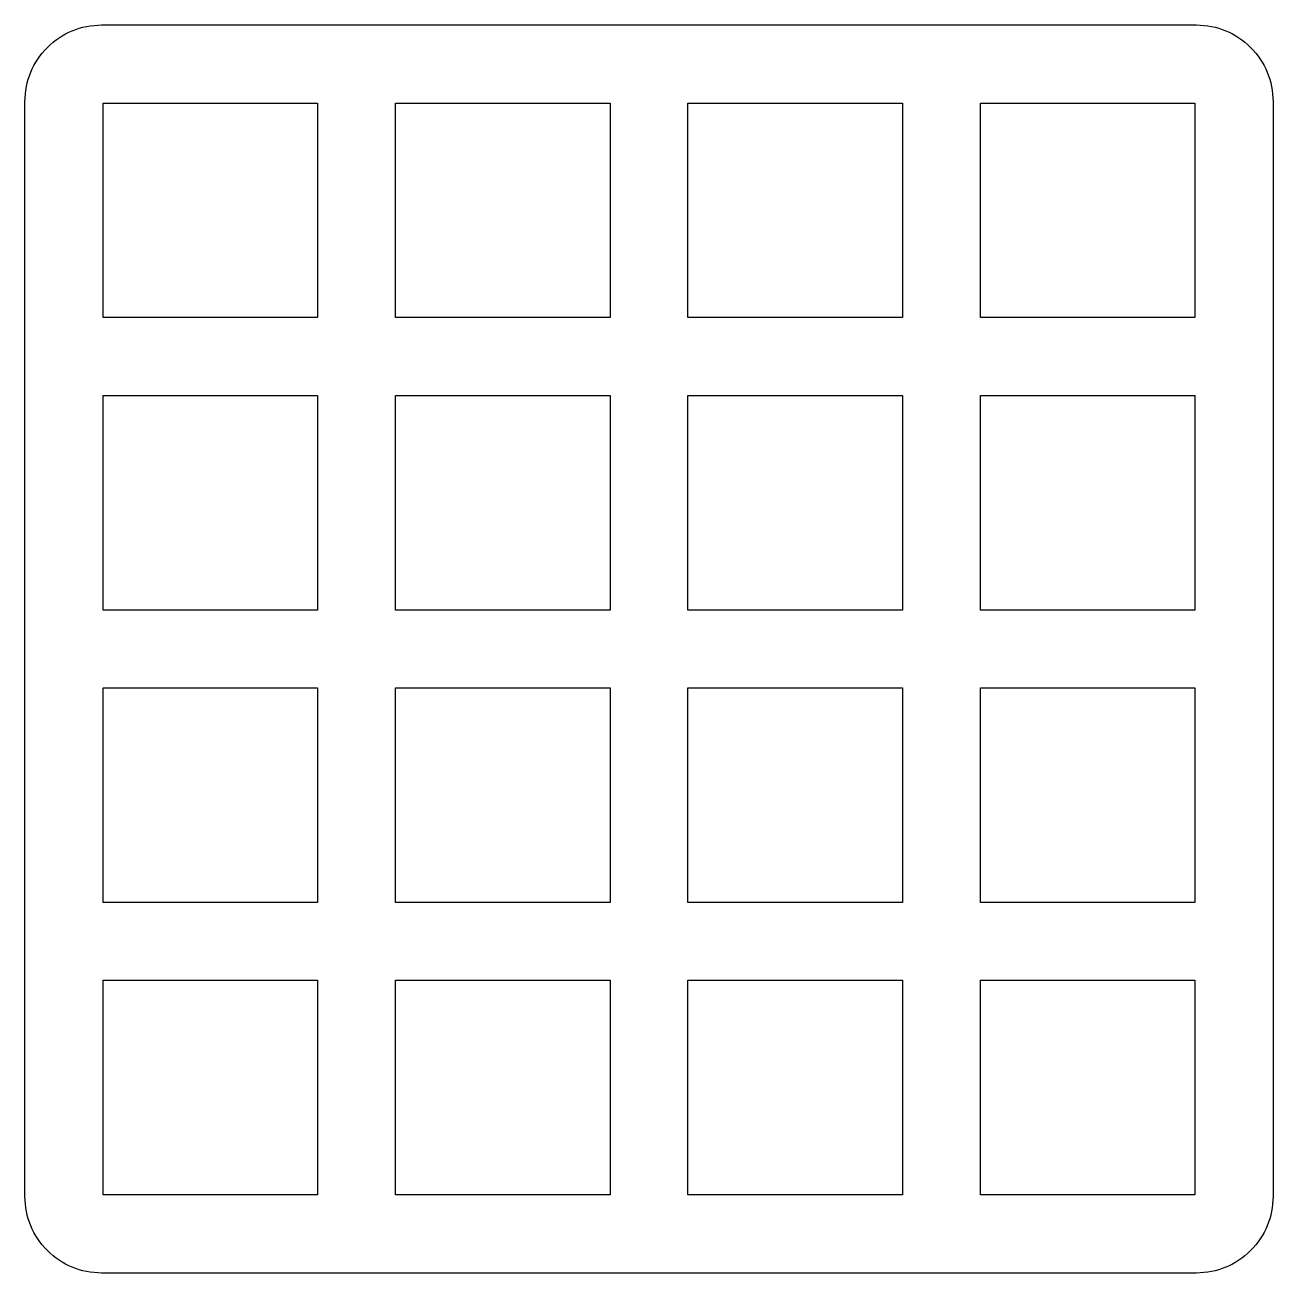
# Model space of a CAD drawing. Extents: x 0.1 to 81.6, y 215.4 to 296.9.
import ezdxf

# ---------------------------------------------------------------- set-up
doc = ezdxf.new("R2010")
doc.units = 0
doc.layers.add('Layer_1', color=7, linetype='CONTINUOUS')

msp = doc.modelspace()

# ---------------------------------------------------------------- linework, layer by layer
at = {"layer": 'Layer_1', "color": 7}
for points in [[(5.126236, 296.873763)], [(5.224923, 291.77692), (19.224923, 291.77692), (19.224923, 277.77692), (5.224923, 277.77692)], [(24.304932, 291.77692), (38.304932, 291.77692), (38.304932, 277.77692), (24.304932, 277.77692)], [(43.384933, 291.77692), (57.384933, 291.77692), (57.384933, 277.77692), (43.384933, 277.77692)], [(62.464928, 291.77692), (76.464928, 291.77692), (76.464928, 277.77692), (62.464928, 277.77692)], [(5.224923, 272.696924), (19.224923, 272.696924), (19.224923, 258.696924), (5.224923, 258.696924)], [(24.304932, 272.696924), (38.304932, 272.696924), (38.304932, 258.696924), (24.304932, 258.696924)], [(43.384933, 272.696924), (57.384933, 272.696924), (57.384933, 258.696924), (43.384933, 258.696924)], [(62.464928, 272.696924), (76.464928, 272.696924), (76.464928, 258.696924), (62.464928, 258.696924)], [(5.224923, 253.616913), (19.224923, 253.616913), (19.224923, 239.616913), (5.224923, 239.616913)], [(24.304932, 253.616913), (38.304932, 253.616913), (38.304932, 239.616913), (24.304932, 239.616913)], [(43.384933, 253.616913), (57.384933, 253.616913), (57.384933, 239.616913), (43.384933, 239.616913)], [(62.464928, 253.616913), (76.464928, 253.616913), (76.464928, 239.616913), (62.464928, 239.616913)], [(5.224923, 234.536903), (19.224923, 234.536903), (19.224923, 220.536903), (5.224923, 220.536903)], [(24.304932, 234.536903), (38.304932, 234.536903), (38.304932, 220.536903), (24.304932, 220.536903)], [(43.384933, 234.536903), (57.384933, 234.536903), (57.384933, 220.536903), (43.384933, 220.536903)], [(62.464928, 234.536903), (76.464928, 234.536903), (76.464928, 220.536903), (62.464928, 220.536903)]]:
    msp.add_lwpolyline(points, close=True, dxfattribs=at)
for points in [[(5.126237, 296.873763), (76.563768, 296.873763)], [(0.126236, 220.436232), (0.126237, 291.873763)], [(81.563768, 291.873763), (81.563768, 220.436232)], [(76.563768, 215.436232), (5.126237, 215.436232)]]:
    msp.add_lwpolyline(points, dxfattribs=at)
for points in [[(1.590703, 295.409297), (2.528384, 296.346979), (3.800154, 296.873763), (5.126236, 296.873763)], [(76.563768, 296.873763), (77.88985, 296.873763), (79.16162, 296.346979), (80.099301, 295.409297)], [(0.126237, 291.873763), (0.126236, 293.199846), (0.653021, 294.471616), (1.590703, 295.409297)], [(80.099301, 295.409297), (81.036983, 294.471616), (81.563768, 293.199846), (81.563768, 291.873763)], [(1.590703, 216.900699), (0.653021, 217.83838), (0.126237, 219.11015), (0.126236, 220.436232)], [(81.563768, 220.436232), (81.563768, 219.11015), (81.036983, 217.83838), (80.099301, 216.900699)], [(5.126237, 215.436232), (3.800154, 215.436232), (2.528384, 215.963017), (1.590703, 216.900699)], [(80.099301, 216.900699), (79.16162, 215.963017), (77.88985, 215.436232), (76.563768, 215.436232)]]:
    msp.add_open_spline(points, degree=3, dxfattribs=at)

doc.saveas('drawing.dxf')
